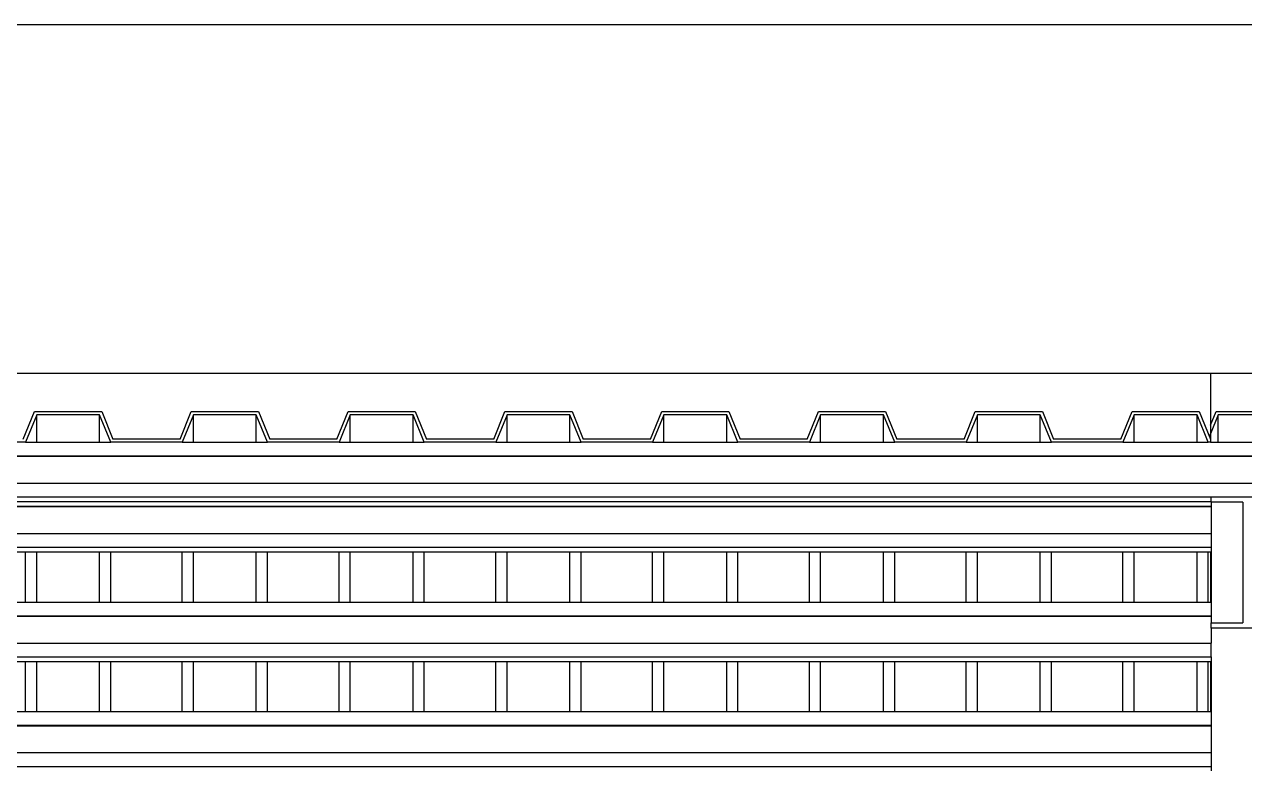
# Model space of a CAD drawing. Extents: x -60 to 60, y -13 to 16.
# Drawn here: x -29.692 to -27.494, y 11.952 to 13.293 of the extents above; entities that cross this region are included whole.
import ezdxf

# ---------------------------------------------------------------- set-up
doc = ezdxf.new("R2010")
doc.units = 0
doc.layers.get('0').update_dxf_attribs({"linetype": 'CONTINUOUS'})

msp = doc.modelspace()

# ---------------------------------------------------------------- linework, layer by layer
for p, q in [((-32.6642, 13.2926), (-17.1542, 13.2926)), ((-30.2482, 12.6642), (-27.5552, 12.6642)), ((-27.5552, 12.6642), (-24.8622, 12.6642)), ((-27.5552, 12.6642), (-27.5552, 12.5705)), ((-27.5552, 12.6642), (-27.5552, 12.5458)), ((-29.6935, 12.5458), (-29.6733, 12.5951)), ((-29.6733, 12.5951), (-29.5523, 12.5951)), ((-29.5523, 12.5951), (-29.5321, 12.5458)), ((-29.4111, 12.5458), (-29.3909, 12.5951)), ((-29.3909, 12.5951), (-29.2698, 12.5951)), ((-29.2698, 12.5951), (-29.2497, 12.5458)), ((-29.1286, 12.5458), (-29.1085, 12.5951)), ((-29.1085, 12.5951), (-28.9874, 12.5951)), ((-28.9874, 12.5951), (-28.9673, 12.5458)), ((-28.8462, 12.5458), (-28.8261, 12.5951)), ((-28.8261, 12.5951), (-28.705, 12.5951)), ((-28.705, 12.5951), (-28.6848, 12.5458)), ((-28.5638, 12.5458), (-28.5436, 12.5951)), ((-28.5436, 12.5951), (-28.4226, 12.5951)), ((-28.4226, 12.5951), (-28.4024, 12.5458)), ((-28.2814, 12.5458), (-28.2612, 12.5951)), ((-28.2612, 12.5951), (-28.1402, 12.5951)), ((-28.1402, 12.5951), (-28.12, 12.5458)), ((-27.999, 12.5458), (-27.9788, 12.5951)), ((-27.9788, 12.5951), (-27.8578, 12.5951)), ((-27.8578, 12.5951), (-27.8376, 12.5458)), ((-27.7166, 12.5458), (-27.6964, 12.5951)), ((-27.6964, 12.5951), (-27.5754, 12.5951)), ((-27.5754, 12.5951), (-27.5552, 12.5458)), ((-27.5552, 12.5705), (-27.5451, 12.5951)), ((-27.5451, 12.5951), (-27.4241, 12.5951)), ((-29.6694, 12.5895), (-29.6896, 12.5402)), ((-29.6694, 12.5402), (-29.6694, 12.5895)), ((-29.5562, 12.5895), (-29.6694, 12.5895)), ((-29.5562, 12.5402), (-29.5562, 12.5895)), ((-29.536, 12.5402), (-29.5562, 12.5895)), ((-29.387, 12.5895), (-29.4071, 12.5402)), ((-29.387, 12.5402), (-29.387, 12.5895)), ((-29.2738, 12.5895), (-29.387, 12.5895)), ((-29.2738, 12.5402), (-29.2738, 12.5895)), ((-29.2536, 12.5402), (-29.2738, 12.5895)), ((-29.1046, 12.5895), (-29.1247, 12.5402)), ((-29.1046, 12.5402), (-29.1046, 12.5895)), ((-28.9913, 12.5895), (-29.1046, 12.5895)), ((-28.9913, 12.5402), (-28.9913, 12.5895)), ((-28.9712, 12.5402), (-28.9913, 12.5895)), ((-28.8221, 12.5895), (-28.8423, 12.5402)), ((-28.8221, 12.5402), (-28.8221, 12.5895)), ((-28.7089, 12.5895), (-28.8221, 12.5895)), ((-28.7089, 12.5402), (-28.7089, 12.5895)), ((-28.6888, 12.5402), (-28.7089, 12.5895)), ((-28.5397, 12.5895), (-28.5599, 12.5402)), ((-28.5397, 12.5402), (-28.5397, 12.5895)), ((-28.4265, 12.5895), (-28.5397, 12.5895)), ((-28.4265, 12.5402), (-28.4265, 12.5895)), ((-28.4063, 12.5402), (-28.4265, 12.5895)), ((-28.2573, 12.5895), (-28.2775, 12.5402)), ((-28.2573, 12.5402), (-28.2573, 12.5895)), ((-28.1441, 12.5895), (-28.2573, 12.5895)), ((-28.1441, 12.5402), (-28.1441, 12.5895)), ((-28.1239, 12.5402), (-28.1441, 12.5895)), ((-27.9749, 12.5895), (-27.9951, 12.5402)), ((-27.9749, 12.5402), (-27.9749, 12.5895)), ((-27.8617, 12.5895), (-27.9749, 12.5895)), ((-27.8617, 12.5402), (-27.8617, 12.5895)), ((-27.8415, 12.5402), (-27.8617, 12.5895)), ((-27.6925, 12.5895), (-27.7127, 12.5402)), ((-27.6925, 12.5402), (-27.6925, 12.5895)), ((-27.5793, 12.5895), (-27.6925, 12.5895)), ((-27.5793, 12.5402), (-27.5793, 12.5895)), ((-27.5591, 12.5402), (-27.5793, 12.5895)), ((-27.5412, 12.5895), (-27.5552, 12.5553)), ((-27.5412, 12.5402), (-27.5412, 12.5895)), ((-27.428, 12.5895), (-27.5412, 12.5895)), ((-27.5552, 12.5705), (-27.5552, 12.5553)), ((-27.5552, 12.5458), (-27.5552, 12.5553)), ((-29.6896, 12.5402), (-29.8184, 12.5402)), ((-29.6896, 12.5402), (-29.6694, 12.5402)), ((-29.6694, 12.5402), (-29.5562, 12.5402)), ((-29.5562, 12.5402), (-29.536, 12.5402)), ((-29.4071, 12.5402), (-29.536, 12.5402)), ((-29.4111, 12.5458), (-29.5321, 12.5458)), ((-29.4071, 12.5402), (-29.387, 12.5402)), ((-29.387, 12.5402), (-29.2738, 12.5402)), ((-29.2738, 12.5402), (-29.2536, 12.5402)), ((-29.1247, 12.5402), (-29.2536, 12.5402)), ((-29.1286, 12.5458), (-29.2497, 12.5458)), ((-29.1247, 12.5402), (-29.1046, 12.5402)), ((-29.1046, 12.5402), (-28.9913, 12.5402)), ((-28.9913, 12.5402), (-28.9712, 12.5402)), ((-28.8423, 12.5402), (-28.9712, 12.5402)), ((-28.8462, 12.5458), (-28.9673, 12.5458)), ((-28.8423, 12.5402), (-28.8221, 12.5402)), ((-28.8221, 12.5402), (-28.7089, 12.5402)), ((-28.7089, 12.5402), (-28.6888, 12.5402)), ((-28.5599, 12.5402), (-28.6888, 12.5402)), ((-28.5638, 12.5458), (-28.6848, 12.5458)), ((-28.5599, 12.5402), (-28.5397, 12.5402)), ((-28.5397, 12.5402), (-28.4265, 12.5402)), ((-28.4265, 12.5402), (-28.4063, 12.5402)), ((-28.2775, 12.5402), (-28.4063, 12.5402)), ((-28.2814, 12.5458), (-28.4024, 12.5458)), ((-28.2775, 12.5402), (-28.2573, 12.5402)), ((-28.2573, 12.5402), (-28.1441, 12.5402)), ((-28.1441, 12.5402), (-28.1239, 12.5402)), ((-27.9951, 12.5402), (-28.1239, 12.5402)), ((-27.999, 12.5458), (-28.12, 12.5458)), ((-27.9951, 12.5402), (-27.9749, 12.5402)), ((-27.9749, 12.5402), (-27.8617, 12.5402)), ((-27.8617, 12.5402), (-27.8415, 12.5402)), ((-27.7127, 12.5402), (-27.8415, 12.5402)), ((-27.7166, 12.5458), (-27.8376, 12.5458)), ((-27.7127, 12.5402), (-27.6925, 12.5402)), ((-27.6925, 12.5402), (-27.5793, 12.5402)), ((-27.5793, 12.5402), (-27.5591, 12.5402)), ((-27.5552, 12.5402), (-27.5591, 12.5402)), ((-27.5552, 12.5458), (-27.5552, 12.5402)), ((-27.5552, 12.5402), (-27.5412, 12.5402)), ((-27.5412, 12.5402), (-27.428, 12.5402)), ((-30.2482, 12.5155), (-12.5536, 12.5155)), ((-30.2482, 12.5147), (-12.5536, 12.5147)), ((-30.2482, 12.4662), (-12.5536, 12.4662)), ((-30.2482, 12.4415), (-27.5536, 12.4415)), ((-27.5536, 12.4415), (-27.4336, 12.4415)), ((-27.5536, 12.4333), (-27.5536, 12.4415)), ((-30.2482, 12.4333), (-27.5536, 12.4333)), ((-30.2482, 12.4248), (-27.5536, 12.4248)), ((-30.2482, 12.424), (-27.5536, 12.424)), ((-27.5536, 12.4319), (-27.5536, 12.4333)), ((-27.4967, 12.4319), (-27.5536, 12.4319)), ((-27.5536, 12.4319), (-27.5536, 12.4248)), ((-27.5536, 12.4248), (-27.5536, 12.424)), ((-27.5536, 12.424), (-27.5536, 12.3755)), ((-27.4967, 12.4319), (-27.4967, 12.2145)), ((-30.2482, 12.3755), (-27.5536, 12.3755)), ((-27.5536, 12.3755), (-27.5536, 12.3508)), ((-30.2482, 12.3508), (-27.5536, 12.3508)), ((-29.8184, 12.3426), (-29.6896, 12.3426)), ((-29.6896, 12.2522), (-29.6896, 12.3426)), ((-29.6896, 12.3426), (-29.6694, 12.3426)), ((-29.6694, 12.2522), (-29.6694, 12.3426)), ((-29.6694, 12.3426), (-29.5562, 12.3426)), ((-29.5562, 12.2522), (-29.5562, 12.3426)), ((-29.5562, 12.3426), (-29.536, 12.3426)), ((-29.536, 12.2522), (-29.536, 12.3426)), ((-29.536, 12.3426), (-29.4071, 12.3426)), ((-29.4071, 12.2522), (-29.4071, 12.3426)), ((-29.4071, 12.3426), (-29.387, 12.3426)), ((-29.387, 12.2522), (-29.387, 12.3426)), ((-29.387, 12.3426), (-29.2738, 12.3426)), ((-29.2738, 12.2522), (-29.2738, 12.3426)), ((-29.2738, 12.3426), (-29.2536, 12.3426)), ((-29.2536, 12.2522), (-29.2536, 12.3426)), ((-29.2536, 12.3426), (-29.1247, 12.3426)), ((-29.1247, 12.2522), (-29.1247, 12.3426)), ((-29.1247, 12.3426), (-29.1046, 12.3426)), ((-29.1046, 12.2522), (-29.1046, 12.3426)), ((-29.1046, 12.3426), (-28.9913, 12.3426)), ((-28.9913, 12.2522), (-28.9913, 12.3426)), ((-28.9913, 12.3426), (-28.9712, 12.3426)), ((-28.9712, 12.2522), (-28.9712, 12.3426)), ((-28.9712, 12.3426), (-28.8423, 12.3426)), ((-28.8423, 12.2522), (-28.8423, 12.3426)), ((-28.8423, 12.3426), (-28.8221, 12.3426)), ((-28.8221, 12.2522), (-28.8221, 12.3426)), ((-28.8221, 12.3426), (-28.7089, 12.3426)), ((-28.7089, 12.2522), (-28.7089, 12.3426)), ((-28.7089, 12.3426), (-28.6888, 12.3426)), ((-28.6888, 12.2522), (-28.6888, 12.3426)), ((-28.6888, 12.3426), (-28.5599, 12.3426)), ((-28.5599, 12.2522), (-28.5599, 12.3426)), ((-28.5599, 12.3426), (-28.5397, 12.3426)), ((-28.5397, 12.2522), (-28.5397, 12.3426)), ((-28.5397, 12.3426), (-28.4265, 12.3426)), ((-28.4265, 12.2522), (-28.4265, 12.3426)), ((-28.4265, 12.3426), (-28.4063, 12.3426)), ((-28.4063, 12.2522), (-28.4063, 12.3426)), ((-28.4063, 12.3426), (-28.2775, 12.3426)), ((-28.2775, 12.2522), (-28.2775, 12.3426)), ((-28.2775, 12.3426), (-28.2573, 12.3426)), ((-28.2573, 12.2522), (-28.2573, 12.3426)), ((-28.2573, 12.3426), (-28.1441, 12.3426)), ((-28.1441, 12.2522), (-28.1441, 12.3426)), ((-28.1441, 12.3426), (-28.1239, 12.3426)), ((-28.1239, 12.2522), (-28.1239, 12.3426)), ((-28.1239, 12.3426), (-27.9951, 12.3426)), ((-27.9951, 12.2522), (-27.9951, 12.3426)), ((-27.9951, 12.3426), (-27.9749, 12.3426)), ((-27.9749, 12.2522), (-27.9749, 12.3426)), ((-27.9749, 12.3426), (-27.8617, 12.3426)), ((-27.8617, 12.2522), (-27.8617, 12.3426)), ((-27.8617, 12.3426), (-27.8415, 12.3426)), ((-27.8415, 12.2522), (-27.8415, 12.3426)), ((-27.8415, 12.3426), (-27.7127, 12.3426)), ((-27.7127, 12.2522), (-27.7127, 12.3426)), ((-27.7127, 12.3426), (-27.6925, 12.3426)), ((-27.6925, 12.2522), (-27.6925, 12.3426)), ((-27.6925, 12.3426), (-27.5793, 12.3426)), ((-27.5793, 12.2522), (-27.5793, 12.3426)), ((-27.5793, 12.3426), (-27.5591, 12.3426)), ((-27.5591, 12.2522), (-27.5591, 12.3426)), ((-27.5591, 12.3426), (-27.5552, 12.3426)), ((-27.5552, 12.3426), (-27.5552, 12.2522)), ((-27.5552, 12.3426), (-27.5536, 12.3426)), ((-27.5536, 12.3508), (-27.5536, 12.3426)), ((-27.5536, 12.3426), (-27.5536, 12.2522)), ((-29.8184, 12.2522), (-29.6896, 12.2522)), ((-29.6896, 12.2522), (-29.6694, 12.2522)), ((-29.6694, 12.2522), (-29.5562, 12.2522)), ((-29.5562, 12.2522), (-29.536, 12.2522)), ((-29.536, 12.2522), (-29.4071, 12.2522)), ((-29.4071, 12.2522), (-29.387, 12.2522)), ((-29.387, 12.2522), (-29.2738, 12.2522)), ((-29.2738, 12.2522), (-29.2536, 12.2522)), ((-29.2536, 12.2522), (-29.1247, 12.2522)), ((-29.1247, 12.2522), (-29.1046, 12.2522)), ((-29.1046, 12.2522), (-28.9913, 12.2522)), ((-28.9913, 12.2522), (-28.9712, 12.2522)), ((-28.9712, 12.2522), (-28.8423, 12.2522)), ((-28.8423, 12.2522), (-28.8221, 12.2522)), ((-28.8221, 12.2522), (-28.7089, 12.2522)), ((-28.7089, 12.2522), (-28.6888, 12.2522)), ((-28.6888, 12.2522), (-28.5599, 12.2522)), ((-28.5599, 12.2522), (-28.5397, 12.2522)), ((-28.5397, 12.2522), (-28.4265, 12.2522)), ((-28.4265, 12.2522), (-28.4063, 12.2522)), ((-28.4063, 12.2522), (-28.2775, 12.2522)), ((-28.2775, 12.2522), (-28.2573, 12.2522)), ((-28.2573, 12.2522), (-28.1441, 12.2522)), ((-28.1441, 12.2522), (-28.1239, 12.2522)), ((-28.1239, 12.2522), (-27.9951, 12.2522)), ((-27.9951, 12.2522), (-27.9749, 12.2522)), ((-27.9749, 12.2522), (-27.8617, 12.2522)), ((-27.8617, 12.2522), (-27.8415, 12.2522)), ((-27.8415, 12.2522), (-27.7127, 12.2522)), ((-27.7127, 12.2522), (-27.6925, 12.2522)), ((-27.6925, 12.2522), (-27.5793, 12.2522)), ((-27.5793, 12.2522), (-27.5591, 12.2522)), ((-27.5591, 12.2522), (-27.5552, 12.2522)), ((-27.5552, 12.2522), (-27.5536, 12.2522)), ((-27.5536, 12.2522), (-27.5536, 12.2275)), ((-30.2482, 12.2275), (-27.5536, 12.2275)), ((-30.2482, 12.2267), (-27.5536, 12.2267)), ((-27.5536, 12.2275), (-27.5536, 12.2267)), ((-27.5536, 12.2267), (-27.5536, 12.2145)), ((-27.5536, 12.2048), (-27.5536, 12.2145)), ((-27.5536, 12.2145), (-27.4967, 12.2145)), ((-27.4336, 12.2048), (-27.5536, 12.2048)), ((-27.5536, 12.2048), (-27.5536, 12.1782)), ((-30.2482, 12.1782), (-27.5536, 12.1782)), ((-27.5536, 12.1535), (-27.5536, 12.1782)), ((-30.2482, 12.1535), (-27.5536, 12.1535)), ((-29.8184, 12.1453), (-29.6896, 12.1453)), ((-29.6896, 12.0549), (-29.6896, 12.1453)), ((-29.6896, 12.1453), (-29.6694, 12.1453)), ((-29.6694, 12.0549), (-29.6694, 12.1453)), ((-29.6694, 12.1453), (-29.5562, 12.1453)), ((-29.5562, 12.0549), (-29.5562, 12.1453)), ((-29.5562, 12.1453), (-29.536, 12.1453)), ((-29.536, 12.0549), (-29.536, 12.1453)), ((-29.536, 12.1453), (-29.4071, 12.1453)), ((-29.4071, 12.0549), (-29.4071, 12.1453)), ((-29.4071, 12.1453), (-29.387, 12.1453)), ((-29.387, 12.0549), (-29.387, 12.1453)), ((-29.387, 12.1453), (-29.2738, 12.1453)), ((-29.2738, 12.0549), (-29.2738, 12.1453)), ((-29.2738, 12.1453), (-29.2536, 12.1453)), ((-29.2536, 12.0549), (-29.2536, 12.1453)), ((-29.2536, 12.1453), (-29.1247, 12.1453)), ((-29.1247, 12.0549), (-29.1247, 12.1453)), ((-29.1247, 12.1453), (-29.1046, 12.1453)), ((-29.1046, 12.0549), (-29.1046, 12.1453)), ((-29.1046, 12.1453), (-28.9913, 12.1453)), ((-28.9913, 12.0549), (-28.9913, 12.1453)), ((-28.9913, 12.1453), (-28.9712, 12.1453)), ((-28.9712, 12.0549), (-28.9712, 12.1453)), ((-28.9712, 12.1453), (-28.8423, 12.1453)), ((-28.8423, 12.0549), (-28.8423, 12.1453)), ((-28.8423, 12.1453), (-28.8221, 12.1453)), ((-28.8221, 12.0549), (-28.8221, 12.1453)), ((-28.8221, 12.1453), (-28.7089, 12.1453)), ((-28.7089, 12.0549), (-28.7089, 12.1453)), ((-28.7089, 12.1453), (-28.6888, 12.1453)), ((-28.6888, 12.0549), (-28.6888, 12.1453)), ((-28.6888, 12.1453), (-28.5599, 12.1453)), ((-28.5599, 12.0549), (-28.5599, 12.1453)), ((-28.5599, 12.1453), (-28.5397, 12.1453)), ((-28.5397, 12.0549), (-28.5397, 12.1453)), ((-28.5397, 12.1453), (-28.4265, 12.1453)), ((-28.4265, 12.0549), (-28.4265, 12.1453)), ((-28.4265, 12.1453), (-28.4063, 12.1453)), ((-28.4063, 12.0549), (-28.4063, 12.1453)), ((-28.4063, 12.1453), (-28.2775, 12.1453)), ((-28.2775, 12.0549), (-28.2775, 12.1453)), ((-28.2775, 12.1453), (-28.2573, 12.1453)), ((-28.2573, 12.0549), (-28.2573, 12.1453)), ((-28.2573, 12.1453), (-28.1441, 12.1453)), ((-28.1441, 12.0549), (-28.1441, 12.1453)), ((-28.1441, 12.1453), (-28.1239, 12.1453)), ((-28.1239, 12.0549), (-28.1239, 12.1453)), ((-28.1239, 12.1453), (-27.9951, 12.1453)), ((-27.9951, 12.0549), (-27.9951, 12.1453)), ((-27.9951, 12.1453), (-27.9749, 12.1453)), ((-27.9749, 12.0549), (-27.9749, 12.1453)), ((-27.9749, 12.1453), (-27.8617, 12.1453)), ((-27.8617, 12.0549), (-27.8617, 12.1453)), ((-27.8617, 12.1453), (-27.8415, 12.1453)), ((-27.8415, 12.0549), (-27.8415, 12.1453)), ((-27.8415, 12.1453), (-27.7127, 12.1453)), ((-27.7127, 12.0549), (-27.7127, 12.1453)), ((-27.7127, 12.1453), (-27.6925, 12.1453)), ((-27.6925, 12.0549), (-27.6925, 12.1453)), ((-27.6925, 12.1453), (-27.5793, 12.1453)), ((-27.5793, 12.0549), (-27.5793, 12.1453)), ((-27.5793, 12.1453), (-27.5591, 12.1453)), ((-27.5591, 12.0549), (-27.5591, 12.1453)), ((-27.5591, 12.1453), (-27.5552, 12.1453)), ((-27.5552, 12.1453), (-27.5552, 12.0549)), ((-27.5552, 12.1453), (-27.5536, 12.1453)), ((-27.5536, 12.1535), (-27.5536, 12.1453)), ((-27.5536, 12.1453), (-27.5536, 12.0549)), ((-29.8184, 12.0549), (-29.6896, 12.0549)), ((-29.6896, 12.0549), (-29.6694, 12.0549)), ((-29.6694, 12.0549), (-29.5562, 12.0549)), ((-29.5562, 12.0549), (-29.536, 12.0549)), ((-29.536, 12.0549), (-29.4071, 12.0549)), ((-29.4071, 12.0549), (-29.387, 12.0549)), ((-29.387, 12.0549), (-29.2738, 12.0549)), ((-29.2738, 12.0549), (-29.2536, 12.0549)), ((-29.2536, 12.0549), (-29.1247, 12.0549)), ((-29.1247, 12.0549), (-29.1046, 12.0549)), ((-29.1046, 12.0549), (-28.9913, 12.0549)), ((-28.9913, 12.0549), (-28.9712, 12.0549)), ((-28.9712, 12.0549), (-28.8423, 12.0549)), ((-28.8423, 12.0549), (-28.8221, 12.0549)), ((-28.8221, 12.0549), (-28.7089, 12.0549)), ((-28.7089, 12.0549), (-28.6888, 12.0549)), ((-28.6888, 12.0549), (-28.5599, 12.0549)), ((-28.5599, 12.0549), (-28.5397, 12.0549)), ((-28.5397, 12.0549), (-28.4265, 12.0549)), ((-28.4265, 12.0549), (-28.4063, 12.0549)), ((-28.4063, 12.0549), (-28.2775, 12.0549)), ((-28.2775, 12.0549), (-28.2573, 12.0549)), ((-28.2573, 12.0549), (-28.1441, 12.0549)), ((-28.1441, 12.0549), (-28.1239, 12.0549)), ((-28.1239, 12.0549), (-27.9951, 12.0549)), ((-27.9951, 12.0549), (-27.9749, 12.0549)), ((-27.9749, 12.0549), (-27.8617, 12.0549)), ((-27.8617, 12.0549), (-27.8415, 12.0549)), ((-27.8415, 12.0549), (-27.7127, 12.0549)), ((-27.7127, 12.0549), (-27.6925, 12.0549)), ((-27.6925, 12.0549), (-27.5793, 12.0549)), ((-27.5793, 12.0549), (-27.5591, 12.0549)), ((-27.5591, 12.0549), (-27.5552, 12.0549)), ((-27.5552, 12.0549), (-27.5536, 12.0549)), ((-27.5536, 12.0549), (-27.5536, 12.0302)), ((-30.2482, 12.0302), (-27.5536, 12.0302)), ((-30.2482, 12.0294), (-27.5536, 12.0294)), ((-27.5536, 12.0302), (-27.5536, 12.0294)), ((-27.5536, 12.0294), (-27.5536, 11.9809)), ((-30.2482, 11.9809), (-27.5536, 11.9809)), ((-27.5536, 11.9809), (-27.5536, 11.9562)), ((-30.2482, 11.9562), (-27.5536, 11.9562)), ((-27.5536, 11.9562), (-27.5536, 11.948))]:
    msp.add_line(p, q)

doc.saveas('drawing.dxf')
